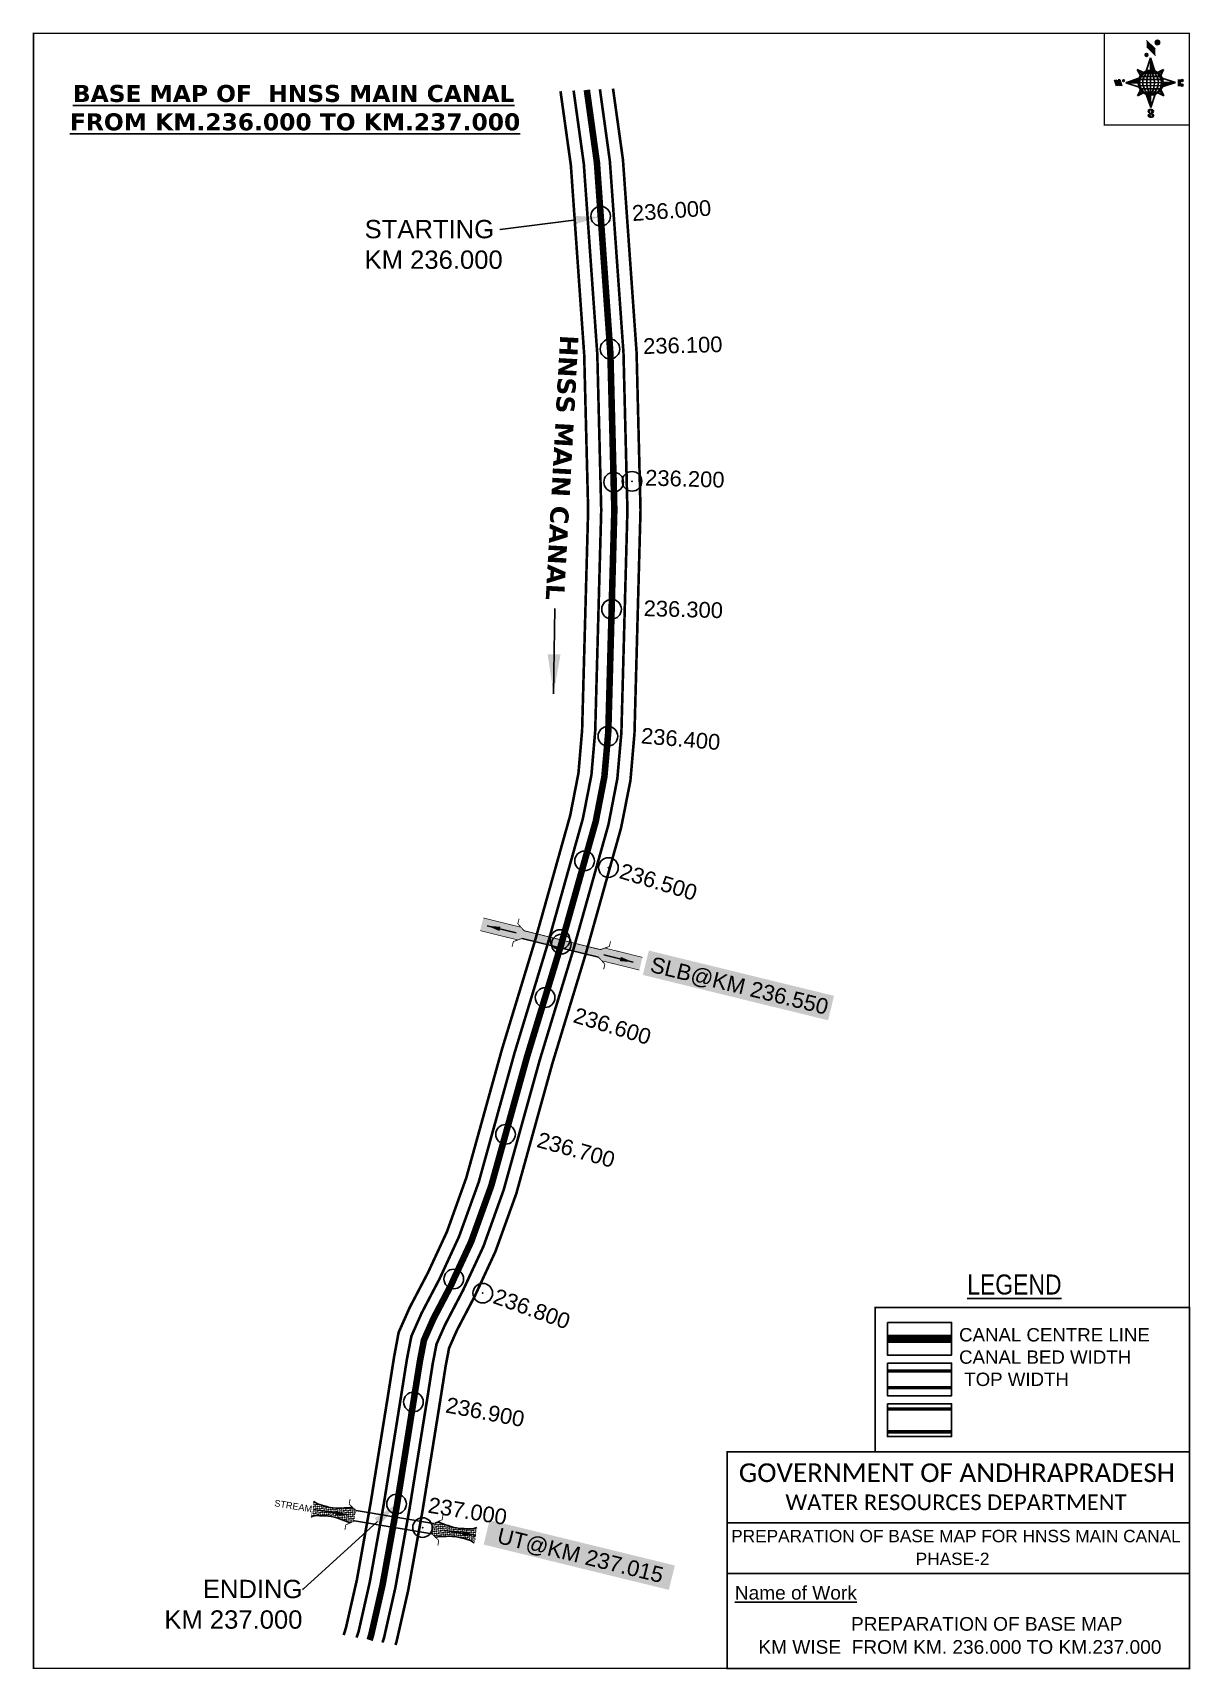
# Model space of a CAD drawing. Header units: inches. Extents: x 755113 to 755997, y 1624979 to 1626229.
import ezdxf
from ezdxf import colors
from ezdxf.entities.mleader import LeaderData, LeaderLine
from ezdxf.enums import TextEntityAlignment as Align
from ezdxf.math import Vec2, Vec3

# ---------------------------------------------------------------- set-up
doc = ezdxf.new("R2010")
doc.units = ezdxf.units.IN
doc.header["$LTSCALE"] = 15
doc.header["$MEASUREMENT"] = 0
doc.header["$PDMODE"] = 32
doc.header["$PDSIZE"] = 15
doc.linetypes.add('ACAD_ISO02W100', pattern=[15, 12, -3])
doc.linetypes.add('HIDDEN2', pattern=[0.1875, 0.125, -0.0625])
for name, color, linetype in [('AQUADUCT', 1, 'Continuous'), ('bord', 1, 'Continuous'), ('CANAL1', 7, 'Continuous'), ('CSMark', 72, 'Continuous'), ('DCBMS', 232, 'Continuous'), ('PAGE', 7, 'Continuous'), ('STRUCTURE', 5, 'Continuous'), ('TEXT', 6, 'Continuous')]:
    doc.layers.add(name, color=color, linetype=linetype)
doc.styles.add('ARIALN', font='ARIALN.TTF')
doc.styles.get("Standard").update_dxf_attribs({"font": 'arial.ttf'})
doc.dimstyles.get("Standard").update_dxf_attribs({"dimtxt": 20, "dimasz": 0.18, "dimexe": 0.18, "dimexo": 0.0625, "dimgap": 0.09, "dimtad": 0, "dimtih": 1, "dimtoh": 1, "dimdec": 4, "dimzin": 0, "dimdsep": 46, "dimtxsty": 'Standard', "dimcen": 0.09, "dimadec": 0, "dimazin": 0, "dimtfac": 1, "dimtdec": 4, "dimtofl": 0, "dimtmove": 0, "dimatfit": 3, "dimfxl": 1, "dimtolj": 1, "dimtzin": 0, "dimarcsym": 0})
pattern_1 = [(267.297113149, (-8720374.938, 50637915.138), (10.5367255337, -0.497431438), [])]
pattern_2 = [(357.297113149, (-8720374.938, 50637915.138), (0.497431438, 10.5367255337), [])]

# ---------------------------------------------------------------- blocks, each defined once
blk = doc.blocks.new('*X26')
at = {"color": 0, "linetype": 'Continuous'}
for p, q in [((6321.6, 240.5), (6322.3, 241.2)), ((6321.6, 240.3), (6322.3, 241)), ((6321.6, 240.1), (6322.3, 240.8)), ((6321.6, 239.9), (6322.4, 240.7)), ((6321.6, 239.8), (6322.4, 240.6)), ((6321.6, 239.6), (6322.5, 240.5)), ((6321.6, 239.4), (6322.5, 240.3)), ((6321.6, 239.2), (6322.6, 240.2)), ((6321.7, 239.1), (6322.6, 240.1)), ((6321.8, 240.8), (6322.4, 241.4)), ((6321.8, 239), (6322.7, 240)), ((6321.8, 239), (6322.8, 239.9)), ((6321.9, 238.9), (6322.9, 239.8)), ((6322, 238.8), (6323, 239.7)), ((6322.1, 241.3), (6322.4, 241.6)), ((6322.1, 238.7), (6323.1, 239.6)), ((6322.2, 238.6), (6323.1, 239.6)), ((6322.3, 238.5), (6323.2, 239.5)), ((6322.4, 238.5), (6323.3, 239.4)), ((6322.5, 238.4), (6323.4, 239.3)), ((6322.7, 238.4), (6323.6, 239.3)), ((6322.8, 238.3), (6323.7, 239.2)), ((6322.9, 238.3), (6323.8, 239.1)), ((6323.1, 238.2), (6323.9, 239.1)), ((6323.2, 238.2), (6324, 239)), ((6323.3, 238.2), (6324.2, 239)), ((6323.5, 238.1), (6324.3, 238.9)), ((6323.7, 238.1), (6324.4, 238.9)), ((6323.8, 238.1), (6324.6, 238.8)), ((6324.1, 238.2), (6324.7, 238.8)), ((6324.3, 238.3), (6324.9, 238.8)), ((6324.6, 238.3), (6325.1, 238.8)), ((6324.8, 238.4), (6325.2, 238.8)), ((6325.1, 238.5), (6325.4, 238.8)), ((6325.4, 238.6), (6325.6, 238.8))]:
    blk.add_line(p, q, dxfattribs=at)
blk = doc.blocks.new('*X25')
at = {"color": 0, "linetype": 'Continuous'}
for p, q in [((6324.4, 240.3), (6324.5, 240.4)), ((6324.6, 240.3), (6324.8, 240.5)), ((6324.7, 240.2), (6325, 240.5)), ((6324.8, 240.2), (6325.2, 240.6)), ((6325, 240.1), (6325.5, 240.6)), ((6325.1, 240.1), (6325.6, 240.6)), ((6325.2, 240), (6325.8, 240.6)), ((6325.3, 240), (6326, 240.6)), ((6325.4, 239.9), (6326.1, 240.6)), ((6325.5, 239.8), (6326.2, 240.5)), ((6325.6, 239.8), (6326.3, 240.5)), ((6325.7, 239.7), (6326.5, 240.4)), ((6325.9, 239.6), (6326.6, 240.3)), ((6326, 239.5), (6326.7, 240.3)), ((6326, 239.4), (6326.8, 240.2)), ((6326.1, 239.3), (6327, 240.2)), ((6326.2, 239.3), (6327.1, 240.1)), ((6326.3, 239.2), (6327.1, 240)), ((6326.4, 239.1), (6327.2, 239.9)), ((6326.5, 239), (6327.3, 239.8)), ((6326.5, 238.9), (6327.4, 239.7)), ((6326.6, 238.8), (6327.5, 239.6)), ((6326.7, 238.7), (6327.5, 239.5)), ((6326.8, 238.6), (6327.6, 239.4)), ((6326.8, 238.5), (6327.7, 239.3)), ((6326.8, 236.5), (6327.4, 237)), ((6326.9, 238.3), (6327.8, 239.2)), ((6326.9, 238.2), (6327.9, 239.1)), ((6326.9, 236.8), (6327.6, 237.4)), ((6327, 238.1), (6327.8, 239)), ((6327, 237.9), (6327.8, 238.8)), ((6327, 237.8), (6327.8, 238.6)), ((6327, 237.6), (6327.8, 238.4)), ((6327, 237.4), (6327.8, 238.2)), ((6327, 237.3), (6327.8, 238)), ((6327, 237.1), (6327.8, 237.9))]:
    blk.add_line(p, q, dxfattribs=at)
blk = doc.blocks.new('H')
at = {"layer": 'bord', "extrusion": (0.000427885, 0.004792, 0.999988)}
h = blk.add_hatch(dxfattribs=at)
h.set_pattern_fill('LINE', color=8, scale=84.387686, angle=-2.7029, style=0)
h.set_pattern_definition(pattern_2)
h.paths.add_polyline_path([(-492, 786, -0.090992), (-448, 775), (-486, 912)])
h = blk.add_hatch(dxfattribs=at)
h.set_pattern_fill('LINE', color=8, scale=84.387686, angle=-92.7029, style=0)
h.set_pattern_definition(pattern_1)
h.paths.add_polyline_path([(-625, 665, -0.090992), (-615, 710), (-751, 671)])
h = blk.add_hatch(dxfattribs=at)
h.set_pattern_fill('LINE', color=8, scale=84.387686, angle=-2.7029, style=0)
h.set_pattern_definition(pattern_2)
h.paths.add_polyline_path([(-504, 533, -0.090992), (-549, 543), (-510, 406)])
h = blk.add_hatch(dxfattribs=at)
h.set_pattern_fill('LINE', color=8, scale=84.387686, angle=-92.7029, style=0)
h.set_pattern_definition(pattern_1)
h.paths.add_polyline_path([(-246, 647), (-372, 653, -0.090992), (-382, 609)])
for p, q in [((-519, 1020, -1217), (-435, 927, -1216)), ((-516, 1087, -1217), (-432, 994, -1217)), ((-538, 774, -1216), (-487, 906, -1216)), ((-487, 906, -1216), (-493, 780, -1216)), ((-487, 906, -1216), (-448, 769, -1216)), ((-865, 701, -1215), (-847, 638, -1215)), ((-847, 700, -1215), (-829, 637, -1215)), ((-829, 699, -1215), (-811, 636, -1215)), ((-829, 699, -1215), (-811, 698, -1215)), ((-811, 698, -1215), (-794, 635, -1215)), ((-752, 665, -1215), (-615, 704, -1215)), ((-627, 794, -1216), (-567, 760, -1216)), ((-627, 794, -1216), (-584, 747, -1215)), ((-599, 731, -1215), (-627, 794, -1216)), ((-421, 753, -1216), (-359, 781, -1216)), ((-359, 781, -1216), (-405, 739, -1216)), ((-359, 781, -1216), (-392, 721, -1215)), ((-379, 693, -1215), (-246, 641, -1215)), ((-213, 669, -1215), (-217, 601, -1215)), ((-752, 665, -1215), (-625, 659, -1215)), ((-619, 614, -1215), (-752, 665, -1215)), ((-639, 526, -1214), (-606, 585, -1215)), ((-639, 526, -1214), (-593, 568, -1215)), ((-577, 553, -1215), (-639, 526, -1214)), ((-511, 400, -1214), (-549, 537, -1214)), ((-460, 533, -1215), (-511, 400, -1214)), ((-505, 527, -1214), (-511, 400, -1214)), ((-371, 513, -1214), (-431, 546, -1215)), ((-371, 513, -1214), (-414, 560, -1215)), ((-399, 576, -1215), (-371, 513, -1214)), ((-246, 641, -1215), (-383, 603, -1215)), ((-373, 647, -1215), (-246, 641, -1215)), ((-197, 600, -1215), (-194, 668, -1215))]:
    blk.add_line(p, q, dxfattribs=at)
at = {"layer": 'bord', "color": 8, "linetype": 'ByBlock', "extrusion": (0.000427885, 0.004792, 0.999988)}
for p, q in [((-375, 679, -1215), (-620, 691, -1215)), ((-386, 711, -1215), (-605, 722, -1215)), ((-411, 744, -1216), (-578, 752, -1216)), ((-493, 780, -1216), (-505, 527, -1214)), ((-373, 647, -1215), (-625, 659, -1215)), ((-378, 616, -1215), (-623, 628, -1215)), ((-392, 585, -1215), (-611, 595, -1215)), ((-420, 555, -1215), (-587, 562, -1215))]:
    blk.add_line(p, q, dxfattribs=at)
at = {"layer": 'bord', "extrusion": (0.000427885, 0.004792, 0.999988), "elevation": -1212}
for points, const_width in [([(-522, 960), (-516, 1093)], 1.61), ([(-434, 933), (-428, 1066)], 1.61), ([(-870, 707), (-846, 706)], 0.642), ([(-829, 643), (-821, 678)], 0.642), ([(-793, 641), (-782, 694)], 0.642), ([(-223, 676), (-174, 673)], 0.706), ([(-829, 643), (-855, 644)], 0.642), ([(-811, 642), (-784, 641)], 0.642), ([(-177, 605), (-226, 607)], 0.706), ([(-195, 645), (-185, 644)], 0.706)]:
    blk.add_lwpolyline(points, dxfattribs=dict(at, const_width=const_width))
for points, const_width in [([(-414, 1073, 1), (-398, 1058, 1)], 22.3), ([(-530, 950, 1), (-520, 939, 1)], 14.8), ([(-776, 697, 1), (-769, 690, 1)], 8.9), ([(-180, 618, 1), (-173, 611, 1)], 9.79), ([(-178, 667, 1), (-171, 660, 1)], 9.79), ([(-490, 362, 1), (-498, 369, 1)], 11.1), ([(-525, 322, 1), (-533, 329, 1)], 11.1)]:
    blk.add_lwpolyline(points, format="xyb", close=True, dxfattribs=dict(at, const_width=const_width))
for points in [[(-537, 317), (-531, 310), (-520, 307), (-505, 307), (-494, 310), (-486, 318), (-487, 326), (-491, 333), (-494, 336), (-503, 341), (-522, 347), (-530, 352), (-534, 355), (-537, 363), (-537, 373), (-530, 381), (-520, 384), (-504, 384), (-493, 380), (-487, 373)], [(-522, 348), (-526, 354), (-528, 361), (-528, 371), (-526, 375), (-521, 381), (-515, 384)], [(-505, 307), (-499, 312), (-497, 319), (-497, 327), (-501, 335), (-509, 343)]]:
    blk.add_lwpolyline(points, dxfattribs=at)
at = {"layer": 'bord', "extrusion": (0.000427885, 0.004792, 0.999988)}
for centre, radius in [((-406, 1065, -1212), 22.3), ((-525, 944, -1212), 14.8), ((-773, 694, -1212), 8.9), ((-498, 659, -1212), 127), ((-177, 615, -1212), 9.79), ((-174, 663, -1212), 9.79), ((-494, 365, -1212), 11.1), ((-529, 325, -1212), 11.1)]:
    blk.add_circle(centre, radius, dxfattribs=at)
at = {"layer": 'bord', "color": 8, "linetype": 'ByBlock', "extrusion": (0.000427885, 0.004792, 0.999988)}
for centre, radius, start, end in [((-482, 658, -1212), 128, 94.9254, 259.6691), ((-437, 656, -1212), 141, 113.2864, 241.308), ((-316, 651, -1212), 222, 142.5892, 212.0053), ((-560, 662, -1212), 141, 293.2864, 61.308), ((-681, 668, -1212), 222, 322.5892, 32.0053), ((-515, 660, -1212), 128, 274.9254, 79.6691)]:
    blk.add_arc(centre, radius, start, end, dxfattribs=at)
at = {"layer": 'bord', "extrusion": (0.000427885, 0.004792, 0.999988)}
for points in [[(-516, 1093, -1212), (-431, 1000, -1212), (-519, 1026, -1212), (-434, 933, -1212)], [(-864, 707, -1212), (-846, 706, -1212), (-846, 644, -1212), (-829, 643, -1212)], [(-829, 705, -1212), (-811, 704, -1212), (-811, 642, -1212), (-793, 641, -1212)], [(-193, 674, -1212), (-197, 606, -1212), (-213, 675, -1212), (-216, 607, -1212)]]:
    blk.add_solid(points, dxfattribs=at)
at = {"layer": 'bord', "extrusion": (0.000427885, 0.004792, 0.999988), "xscale": 7.977342409717546, "yscale": 7.977342408231451, "zscale": 7.977342408476333, "rotation": 138.0840426661453}
for name, p in [('*X25', (38301, -31929, -1212)), ('*X26', (38314, -31951, -1212))]:
    blk.add_blockref(name, p, dxfattribs=at)
blk = doc.blocks.new('SLB')
at = {"layer": 'STRUCTURE'}
h = blk.add_hatch(dxfattribs=at)
h.set_pattern_fill('DOTS', color=6, scale=20, angle=320.3722, style=0)
h.set_pattern_definition([(320.372247934, (-159.4327, -72.9564), (1.2786241598, 0.5641323054), [0, -1.25])])
h.paths.add_polyline_path([(769699.5, 1706871.1), (769699.5, 1706861.1), (769729.1, 1706861.1), (769732.1, 1706863.1), (769792.1, 1706863.1), (769795.1, 1706861.1), (769824.7, 1706861.1), (769824.7, 1706871.1), (769795.1, 1706871.1), (769792.1, 1706869.1), (769732.1, 1706869.1), (769729.1, 1706871.1)])
at = {"layer": 'STRUCTURE', "color": 6, "const_width": 0.628}
for points in [[(769726.1, 1706877.1), (769726.1, 1706873.1), (769732.1, 1706869.1), (769792.1, 1706869.1), (769798.1, 1706873.1), (769798.1, 1706877.1)], [(769726.1, 1706855.1), (769726.1, 1706859.1), (769732.1, 1706863.1), (769792.1, 1706863.1), (769798.1, 1706859.1), (769798.1, 1706855.1)]]:
    blk.add_lwpolyline(points, dxfattribs=at)
at = {"layer": 'STRUCTURE', "color": 6, "linetype": 'ACAD_ISO02W100', "ltscale": 0.5, "const_width": 0.5}
for points in [[(769699.5, 1706871.1), (769729.1, 1706871.1)], [(769795.1, 1706871.1), (769824.7, 1706871.1)], [(769699.5, 1706861.1), (769729.1, 1706861.1)], [(769795.1, 1706861.1), (769824.7, 1706861.1)]]:
    blk.add_lwpolyline(points, dxfattribs=at)
at = {"layer": 'STRUCTURE', "color": 6}
blk.add_lwpolyline([(769732.1, 1706863.1), (769792.1, 1706863.1)], dxfattribs=at)
blk.add_lwpolyline([(769732.1, 1706863.1), (769792.1, 1706863.1)], dxfattribs=at)
at = {"layer": 'STRUCTURE', "color": 0}
blk.add_circle((769762.1, 1706866.1), 1.24, dxfattribs=at)
for points in [[(769703.8, 1706866), (769726.7, 1706866)], [(769818.6, 1706865.8), (769795.7, 1706865.8)]]:
    blk.add_leader(points, dimstyle='Standard', override={"dimasz": 10, "dimgap": 0.09, "dimtad": 0}, dxfattribs=at)
blk = doc.blocks.new('UT')
at = {"layer": 'STRUCTURE'}
h = blk.add_hatch(dxfattribs=at)
h.set_pattern_fill('DASH', color=150, scale=8, angle=-39.6278, style=0)
h.set_pattern_definition([(320.372247933, (-4370.464, -6260.8811), (1.40800153113, 0.132407282), [1, -1])])
h.paths.add_polyline_path([(765163, 1700681.9), (765165.6, 1700680.6), (765167.2, 1700680.3), (765169.1, 1700680), (765172.4, 1700679.6), (765176.4, 1700679.3), (765179.5, 1700679.5), (765183.1, 1700679.9), (765187.7, 1700680.9), (765188.9, 1700681.2), (765193.1, 1700682.2), (765196.1, 1700680.2), (765196.1, 1700672.2), (765193.1, 1700670.2), (765190.5, 1700670.8), (765188.1, 1700671.3), (765185.5, 1700671.8), (765183.6, 1700672.1), (765181, 1700672.5), (765180.3, 1700672.5), (765178.5, 1700672.6), (765176.7, 1700672.6), (765174.6, 1700672.5), (765172.5, 1700672.3), (765170.4, 1700672), (765168.5, 1700671.7), (765166.1, 1700671.2), (765165, 1700670.8), (765163, 1700669.7)])
h.paths.add_polyline_path([(765259.1, 1700682.2), (765256.1, 1700680.2), (765256.1, 1700672.2), (765259.1, 1700670.2), (765261.9, 1700671), (765264.4, 1700671.6), (765266.4, 1700672), (765269.1, 1700672.5), (765272.7, 1700673), (765276.1, 1700673.1), (765278.6, 1700672.9), (765281.2, 1700672.7), (765283.9, 1700672.3), (765286.4, 1700671.9), (765288, 1700671.3), (765289.2, 1700670.6), (765289.1, 1700682.7), (765287.6, 1700681.8), (765285.7, 1700681.2), (765283, 1700680.7), (765281.2, 1700680.4), (765276.7, 1700679.9), (765272.7, 1700679.9), (765268.7, 1700680.3), (765264.8, 1700681), (765261.2, 1700681.7)])
at = {"layer": 'STRUCTURE', "color": 150, "const_width": 0.628}
for points in [[(765190.1, 1700688.2), (765190.1, 1700684.2), (765196.1, 1700680.2), (765256.1, 1700680.2), (765262.1, 1700684.2), (765262.1, 1700688.2)], [(765190.1, 1700664.2), (765190.1, 1700668.2), (765196.1, 1700672.2), (765256.1, 1700672.2), (765262.1, 1700668.2), (765262.1, 1700664.2)]]:
    blk.add_lwpolyline(points, dxfattribs=at)
at = {"layer": 'STRUCTURE', "color": 150}
for points in [[(765196.1, 1700680.2), (765256.1, 1700680.2)], [(765196.1, 1700672.2), (765256.1, 1700672.2)], [(765196.1, 1700672.2), (765256.1, 1700672.2)]]:
    blk.add_lwpolyline(points, dxfattribs=at)
at = {"layer": 'STRUCTURE', "color": 0}
blk.add_circle((765226.1, 1700676.2), 1.89, dxfattribs=at)
at = {"layer": 'STRUCTURE', "color": 150}
for points in [[(765163, 1700681.9), (765164.4, 1700681.1), (765167.9, 1700680.2), (765171.2, 1700679.8), (765176.1, 1700679.4), (765184.7, 1700680.3), (765193.1, 1700682.2)], [(765289.1, 1700682.7), (765287.8, 1700681.9), (765284.3, 1700680.9), (765280.9, 1700680.4), (765276.1, 1700679.8), (765267.4, 1700680.5), (765259.1, 1700682.2)], [(765163, 1700669.7), (765164.3, 1700670.6), (765167.8, 1700671.6), (765171.2, 1700672.1), (765176, 1700672.6), (765184.7, 1700672), (765193.1, 1700670.2)], [(765289.2, 1700670.6), (765287.8, 1700671.4), (765284.2, 1700672.3), (765280.9, 1700672.7), (765276.1, 1700673.1), (765267.4, 1700672.2), (765259.1, 1700670.2)]]:
    blk.add_spline(points, degree=3, dxfattribs=at)
at = {"layer": 'STRUCTURE', "color": 0}
blk.add_text('STREAM', height=5, dxfattribs=at).set_placement((765148.2, 1700675.8), align=Align.MIDDLE_CENTER)
for points in [[(765190.9, 1700676), (765164.2, 1700675.8)], [(765289.3, 1700676.7), (765265.4, 1700676.4)]]:
    blk.add_leader(points, dimstyle='Standard', override={"dimasz": 10, "dimgap": 0.09, "dimtad": 0}, dxfattribs=at)

msp = doc.modelspace()

# ---------------------------------------------------------------- linework, layer by layer
at = {"layer": 'CANAL1', "color": 200, "const_width": 2}
for points in [[(755516.4, 1626183.9), (755524.3, 1626127.4), (755534.5, 1625982.5), (755537.5, 1625864), (755532.9, 1625695.9), (755530.1, 1625663.1), (755523.8, 1625630.8), (755497.2, 1625536.1), (755471.7, 1625452.3), (755444.4, 1625354), (755429.7, 1625313), (755415.2, 1625281.7), (755401.2, 1625255), (755392.8, 1625236.1), (755389.3, 1625217.3), (755384.8, 1625188.8), (755371.5, 1625106.4), (755360.9, 1625047.2), (755352.5, 1625010.3), (755350.8, 1625004.9)], [(755556.5, 1626185.9), (755564.1, 1626131.5), (755574.5, 1625984.4), (755577.5, 1625864), (755572.9, 1625693.6), (755569.8, 1625657.5), (755562.7, 1625621.5), (755535.6, 1625524.9), (755510.1, 1625441.1), (755482.6, 1625341.9), (755466.7, 1625297.8), (755451.1, 1625264.1), (755437.3, 1625237.7), (755431.3, 1625224.1), (755428.7, 1625210.4), (755424.3, 1625182.5), (755411, 1625099.7), (755400.1, 1625039.2), (755391.1, 1624999.6), (755390.3, 1624997.3)]]:
    msp.add_lwpolyline(points, dxfattribs=at)
at = {"layer": 'CANAL1', "color": 5, "const_width": 2}
for points in [[(755526.4, 1626184.4), (755534.2, 1626128.4), (755544.5, 1625983), (755547.5, 1625864), (755542.9, 1625695.3), (755540, 1625661.7), (755533.5, 1625628.5), (755506.8, 1625533.3), (755481.3, 1625449.5), (755454, 1625351), (755438.9, 1625309.2), (755424.2, 1625277.3), (755410.3, 1625250.7), (755402.5, 1625233.1), (755399.1, 1625215.6), (755394.6, 1625187.2), (755381.4, 1625104.7), (755370.7, 1625045.2), (755362.2, 1625007.6), (755360.7, 1625003)], [(755546.5, 1626185.4), (755554.1, 1626130.5), (755564.5, 1625984), (755567.5, 1625864), (755562.9, 1625694.2), (755559.8, 1625658.9), (755553, 1625623.8), (755526, 1625527.7), (755500.5, 1625443.9), (755473, 1625344.9), (755457.5, 1625301.6), (755442.1, 1625268.5), (755428.3, 1625242), (755421.7, 1625227.1), (755418.8, 1625212.1), (755414.4, 1625184), (755401.1, 1625101.4), (755390.3, 1625041.2), (755381.5, 1625002.3), (755380.4, 1624999.2)]]:
    msp.add_lwpolyline(points, dxfattribs=at)
at = {"layer": 'CANAL1', "color": 1, "linetype": 'HIDDEN2', "ltscale": 8, "const_width": 5}
msp.add_lwpolyline([(755536.5, 1626184.9), (755544.2, 1626129.5), (755554.5, 1625983.5), (755557, 1625885.4), (755557.5, 1625864), (755552.9, 1625694.7), (755549.9, 1625660.3), (755543.3, 1625626.2), (755534.8, 1625596.1), (755517, 1625532.6), (755502.5, 1625484.8), (755490.9, 1625446.7), (755463.5, 1625347.9), (755448.2, 1625305.4), (755434.9, 1625276.8), (755433.2, 1625272.9), (755419.3, 1625246.4), (755412.1, 1625230.1), (755409, 1625213.9), (755404.5, 1625185.6), (755391.3, 1625103), (755380.5, 1625043.2), (755371.8, 1625004.9), (755370.6, 1625001.1)], dxfattribs=at)
at = {"layer": 'CANAL1', "color": 1, "linetype": 'HIDDEN2', "ltscale": 100, "const_width": 6.37, "elevation": -0.4}
msp.add_lwpolyline([(755815.1, 1625231.2), (755766.1, 1625231.2)], dxfattribs=at)
at = {"layer": 'CANAL1', "color": 5, "const_width": 2.55, "elevation": -0.4}
for points in [[(755815.1, 1625206.5), (755766.1, 1625206.5)], [(755815.1, 1625193.8), (755766.1, 1625193.8)]]:
    msp.add_lwpolyline(points, dxfattribs=at)
at = {"layer": 'CANAL1', "color": 200, "const_width": 2.55, "elevation": -0.4}
for points in [[(755815.1, 1625177.6), (755766.1, 1625177.6)], [(755815.1, 1625160.1), (755766.1, 1625160.1)]]:
    msp.add_lwpolyline(points, dxfattribs=at)
at = {"layer": 'CSMark', "color": 3}
for p in [(755547.1, 1626088.4), (755554.2, 1625987), (755557, 1625885.4), (755557, 1625885.4), (755555.4, 1625788.3), (755552.6, 1625691.3), (755534.8, 1625596.1), (755504.6, 1625491.7), (755474.4, 1625387.3), (755434.9, 1625276.8), (755404.1, 1625182.9), (755391.2, 1625105)]:
    msp.add_point(p, dxfattribs=at)
at = {"layer": 'CSMark', "color": 2}
for p in [(755571, 1625886), (755553, 1625591), (755516, 1625536), (755457, 1625266), (755411, 1625087)]:
    msp.add_point(p, dxfattribs=at)
at = {"layer": 'CSMark'}
msp.add_point((755517, 1625532.6), dxfattribs=at)
at = {"layer": 'PAGE', "const_width": 1.06}
msp.add_lwpolyline([(755996.7, 1624979.4), (755996.7, 1626228), (755113.9, 1626228), (755113.9, 1624979.4), (755996.7, 1624979.4)], dxfattribs=at)
at = {"layer": 'PAGE'}
for points, const_width in [([(755996.7, 1626228), (755931.8, 1626228), (755931.8, 1626158.2), (755996.7, 1626158.2)], 1.06), ([(755756.8, 1625255), (755996.7, 1625255), (755996.7, 1625144.8), (755756.8, 1625144.8)], 1.27), ([(755643.8, 1625144.8), (755996.7, 1625144.8), (755996.7, 1624979.4), (755643.8, 1624979.4)], 1.27)]:
    msp.add_lwpolyline(points, close=True, dxfattribs=dict(at, const_width=const_width))
at = {"layer": 'PAGE', "elevation": -0.4}
for points in [[(755766.1, 1625243.7), (755815.1, 1625243.7), (755815.1, 1625218.7), (755766.1, 1625218.7)], [(755766.1, 1625212.6), (755815.1, 1625212.6), (755815.1, 1625187.6), (755766.1, 1625187.6)], [(755766.1, 1625181.5), (755815.1, 1625181.5), (755815.1, 1625156.5), (755766.1, 1625156.5)]]:
    msp.add_lwpolyline(points, close=True, dxfattribs=at)
at = {"layer": 'PAGE'}
for points in [[(755643.8, 1625090.6), (755996.7, 1625090.6)], [(755643.8, 1625052), (755996.7, 1625052)]]:
    msp.add_lwpolyline(points, dxfattribs=at)

# ---------------------------------------------------------------- block references
at = {"layer": 'AQUADUCT', "color": 1, "xscale": 0.0747401973455001, "yscale": 0.07474019738182529, "zscale": 0.07474019733891196, "rotation": 3.078330607406165}
msp.add_blockref('H', (756006.9, 1626143.7, 90.7), dxfattribs=at)
at = {"layer": 'STRUCTURE', "color": 0}
for name, p, rotation in [('SLB', (-401977.2, 153753.9), 346.0907986400746), ('UT', (-279394.1, 73609.8), 350.5236640949656)]:
    msp.add_blockref(name, p, dxfattribs=dict(at, rotation=rotation))

# ---------------------------------------------------------------- texts
at = {"layer": 'CANAL1', "insert": (755530.2, 1625998.1), "char_height": 14, "width": 205.129, "attachment_point": 1, "rotation": 266.8654}
msp.add_mtext('\\pi0.96322;{\\fVerdana|b1|i0|c0|p34;HNSS MAIN CANAL}', dxfattribs=at)
at = {"layer": 'CSMark', "color": 1}
for s, rotation, p in [('236.000', 4.0446, (755571, 1626090.7)), ('236.100', 1.4348, (755579.5, 1625989.2)), ('236.200', 358.4519, (755581.1, 1625888.8)), ('236.300', 358.4519, (755579.9, 1625789.1)), ('236.400', 355.0388, (755578, 1625691.9)), ('236.500', 343.1088, (755562.2, 1625588.9)), ('236.700', 344.4914, (755499.1, 1625383.6)), ('236.800', 340.2215, (755466, 1625264.3)), ('236.900', 349.2543, (755429.1, 1625180.9)), ('237.000', 350.8869, (755415.5, 1625104.4))]:
    msp.add_text(s, height=12, rotation=rotation, dxfattribs=at).set_placement(p, align=Align.MIDDLE_LEFT)
at = {"layer": 'CSMark', "color": 3}
msp.add_text('236.600', height=12, rotation=343.1088, dxfattribs=at).set_placement((755527, 1625478.8), align=Align.MIDDLE_LEFT)
at = {"layer": 'PAGE', "extrusion": (0.000201441, 0.004807, 0.999988), "style": 'ARIALN'}
msp.add_text('%%ULEGEND', height=15.3, rotation=359.9999, dxfattribs=at).set_placement((755863, 1625253.1, 7964.7), align=Align.MIDDLE)
at = {"layer": 'PAGE', "extrusion": (0.000201441, 0.004807, 0.999988)}
for s, height, p in [('PREPARATION OF BASE MAP FOR HNSS MAIN CANAL', 9.432, (755646.7, 1625056.3, 7963.7)), ('%%UName of Work', 10.435, (755649.5, 1625012.5, 7962.3))]:
    msp.add_text(s, height=height, rotation=359.9999, dxfattribs=at).set_placement(p)
for s, height, p in [('PHASE-2', 9.43, (755815.8, 1625043.6, 7963.6)), ('PREPARATION OF BASE MAP', 10.435, (755841.9, 1624993.9, 7962.3)), ('KM WISE  FROM KM. 236.000 TO KM.237.000', 10.435, (755821.4, 1624976.3, 7962.3))]:
    msp.add_text(s, height=height, rotation=359.9999, dxfattribs=at).set_placement(p, align=Align.MIDDLE_CENTER)
at = {"layer": 'PAGE', "extrusion": (0.000201441, 0.004807, 0.999988), "attachment_point": 1, "text_direction": (1, -1e-06, -0.000201)}
for s, insert, char_height, width in [('CANAL CENTRE LINE CANAL BED WIDTH {\\H2.3717x; }\\P TOP WIDTH{\\H1.9152x; }', (755820.8, 1625239.3, -0.4), 10.199, 179.469), ('\\pi3.8125;{\\fCalibri|b0|i0|c0|p34;\\H1.3333x;GOVERNMENT OF ANDHRAPRADESH\\P\\pi39.387;\\H0.83998x;WATER RESOURCES DEPARTMENT}', (755648.8, 1625136, -1.4), 10.686, 341.328)]:
    msp.add_mtext(s, dxfattribs=dict(at, insert=insert, char_height=char_height, width=width))
at = {"layer": 'STRUCTURE', "color": 5, "char_height": 12, "width": 138.423, "attachment_point": 1, "rotation": 346.2557, "bg_fill": 1, "box_fill_scale": 1.3, "bg_fill_color": 7, "bg_fill_true_color": 16777215, "bg_fill_transparency": 4390977}
for s, insert in [('\\pi0.43653;SLB@KM 236.550', (755586.5, 1625523.3)), ('\\pi5.3233;UT@KM 237.015', (755464.9, 1625088.3))]:
    msp.add_mtext(s, dxfattribs=dict(at, insert=insert))
at = {"layer": 'TEXT', "color": 1, "insert": (755122.2, 1626188.7), "char_height": 13, "width": 379.826, "attachment_point": 1}
msp.add_mtext('\\pi21.755;{\\fVerdana|b1|i0|c0|p34;\\LBASE MAP OF  HNSS MAIN CANAL \\P\\pi19.564;FROM KM.236.000 TO KM.237.000}', dxfattribs=at)

# ---------------------------------------------------------------- leaders
at = {"layer": 'CANAL1'}
msp.add_leader([(755511.1, 1625723.8), (755512, 1625788.9)], dimstyle='Standard', override={"dimasz": 30, "dimgap": 0.09, "dimtad": 0}, dxfattribs=at)
at = {"layer": 'DCBMS', "color": 5}
ml = msp.add_multileader_mtext('Standard', dxfattribs=at)
ml.set_content('STARTING\\PKM 236.000', color=5)
ml.set_leader_properties()
ml.build(insert=Vec2(0, 0))
ml.multileader.update_dxf_attribs({"dogleg_length": 0.36, "arrow_head_size": 20})
ctx = ml.context
ctx.base_point, ctx.char_height, ctx.arrow_head_size, ctx.landing_gap_size, ctx.plane_origin = Vec3(755366.8, 1626078.4), 14, 20, 0.09, Vec3(755537.6, 1626151.2)
notes = []
notes.append((ctx, [(0, (1, 1, 0), (755470.4, 1626078.4), (-1, 0), 0.36, [(0, [(755546.5, 1626087.9)], 0, [])])]))
ctx.mtext.insert, ctx.mtext.flow_direction = Vec3(755366.8, 1626085.6), 5
for ctx, leaders in notes:
    for number, flags, end, landing, length, lines in leaders:
        leader = LeaderData()
        leader.index, (leader.has_last_leader_line, leader.has_dogleg_vector, leader.attachment_direction) = number, flags
        leader.last_leader_point, leader.dogleg_vector, leader.dogleg_length = Vec3(end), Vec3(landing), length
        for number, points, colour, breaks in lines:
            line = LeaderLine()
            line.index, line.vertices, line.color, line.breaks = number, Vec3.list(points), colors.encode_raw_color(colour), breaks
            leader.lines.append(line)
        ctx.leaders.append(leader)

# ---------------------------------------------------------------- next in the draw order: leaders
ml = msp.add_multileader_mtext('Standard', dxfattribs=at)
ml.set_content('ENDING \\PKM 237.000', color=5)
ml.set_leader_properties()
ml.build(insert=Vec2(0, 0))
ml.multileader.update_dxf_attribs({"dogleg_length": 0.36, "arrow_head_size": 20})
ctx = ml.context
ctx.base_point, ctx.char_height, ctx.arrow_head_size, ctx.landing_gap_size, ctx.plane_origin = Vec3(755216.1, 1625040), 14, 20, 0.09, Vec3(755359.8, 1625252.3)
ctx.text_align_type = 2
notes = []
notes.append((ctx, [(0, (1, 1, 0), (755319.8, 1625040), (-1, 0), 0.36, [(0, [(755391.4, 1625105)], 0, [])])]))
ctx.mtext.insert, ctx.mtext.width, ctx.mtext.alignment, ctx.mtext.flow_direction = Vec3(755319.3, 1625047.1), 109.049, 3, 5
ctx.mtext.has_bg_fill, ctx.mtext.bg_color, ctx.mtext.bg_scale_factor, ctx.mtext.bg_transparency, ctx.mtext.use_window_bg_color = 1, -1027028792, 1.5, 0, 1
for ctx, leaders in notes:
    for number, flags, end, landing, length, lines in leaders:
        leader = LeaderData()
        leader.index, (leader.has_last_leader_line, leader.has_dogleg_vector, leader.attachment_direction) = number, flags
        leader.last_leader_point, leader.dogleg_vector, leader.dogleg_length = Vec3(end), Vec3(landing), length
        for number, points, colour, breaks in lines:
            line = LeaderLine()
            line.index, line.vertices, line.color, line.breaks = number, Vec3.list(points), colors.encode_raw_color(colour), breaks
            leader.lines.append(line)
        ctx.leaders.append(leader)

doc.saveas('drawing.dxf')
